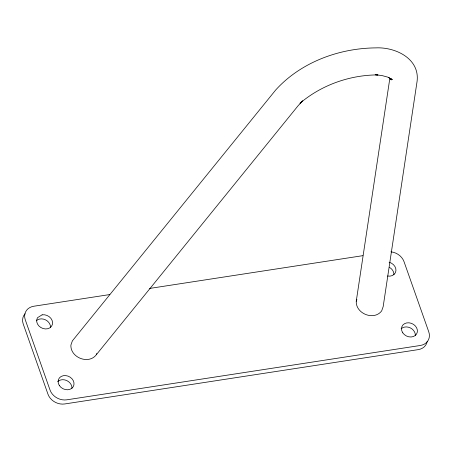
<?xml version="1.0" encoding="UTF-8"?>
<svg xmlns="http://www.w3.org/2000/svg" width="452" height="452" viewBox="0 0 452 452"><rect width="100%" height="100%" fill="white"/><g stroke="black" fill="none" stroke-linecap="round" stroke-linejoin="round"><path stroke-width="0.68" d="M375.917 74.8L377.968 74.908C349.859 74.936 321.451 85.01 300.004 103.259L302.682 100.864L298.184 105.638L96.332 354.718C88.722 364.917 70.229 357.543 70.896 345.096L72.376 340.864L275.76 89.92C300.772 62.303 338.949 48.217 375.742 47.889C395.099 46.889 419.829 58.421 417.106 81.185L383.166 306.631L381.686 310.863C374.081 321.061 355.588 313.694 356.255 301.241L389.805 78.569M96.332 354.718L96.751 353.509M356.255 301.241L356.888 299.427M109.791 294.557L33.798 306.236A13.718 11.345 26.5 0 0 25.295 319.875L50.042 390.059A13.718 11.345 26.5 0 0 66.789 399.817L420.27 345.492A13.718 11.345 26.5 0 0 428.767 331.853L404.026 261.668A13.718 11.345 26.5 0 0 390.923 251.832M149.533 288.449L362.877 255.662M375.194 74.795L381.697 75.484L387.697 77.106L392.353 79.563L390.624 78.428M388.743 77.349L391.308 79.936M389.85 78.219L390.325 79.332M25.08 313.767A13.718 11.345 26.5 0 0 23.233 324.016L47.974 394.2A13.718 11.345 26.5 0 0 64.721 403.958L418.202 349.633A13.718 11.345 26.5 0 0 427.185 341.593M57.771 381.578A8.232 6.808 26.5 0 1 66.862 380.624A8.232 6.808 26.5 0 1 71.953 388.302M36.329 320.75A8.232 6.808 26.5 0 1 45.42 319.801A8.232 6.808 26.5 0 1 50.511 327.48M401.156 328.802A8.232 6.808 26.5 0 1 410.241 327.853A8.232 6.808 26.5 0 1 415.331 335.531M389.127 262.25A8.232 6.808 26.5 0 1 395.929 270.844A8.232 6.808 26.5 0 1 387.511 276.019M389.545 267.42A8.232 6.808 26.5 0 1 393.89 274.703M42.143 314.818L37.516 317.694A8.232 6.808 26.5 0 0 42.974 328.497A8.232 6.808 26.5 0 0 52.579 322.53A8.232 6.808 26.5 0 0 42.143 314.818M59.387 385.601A8.232 6.808 26.5 0 0 73.167 386.805A8.232 6.808 26.5 0 0 65.636 375.584A8.232 6.808 26.5 0 0 59.387 385.601M402.772 332.83A8.232 6.808 26.5 0 0 416.552 334.028A8.232 6.808 26.5 0 0 409.015 322.807A8.232 6.808 26.5 0 0 402.772 332.83"/></g></svg>
